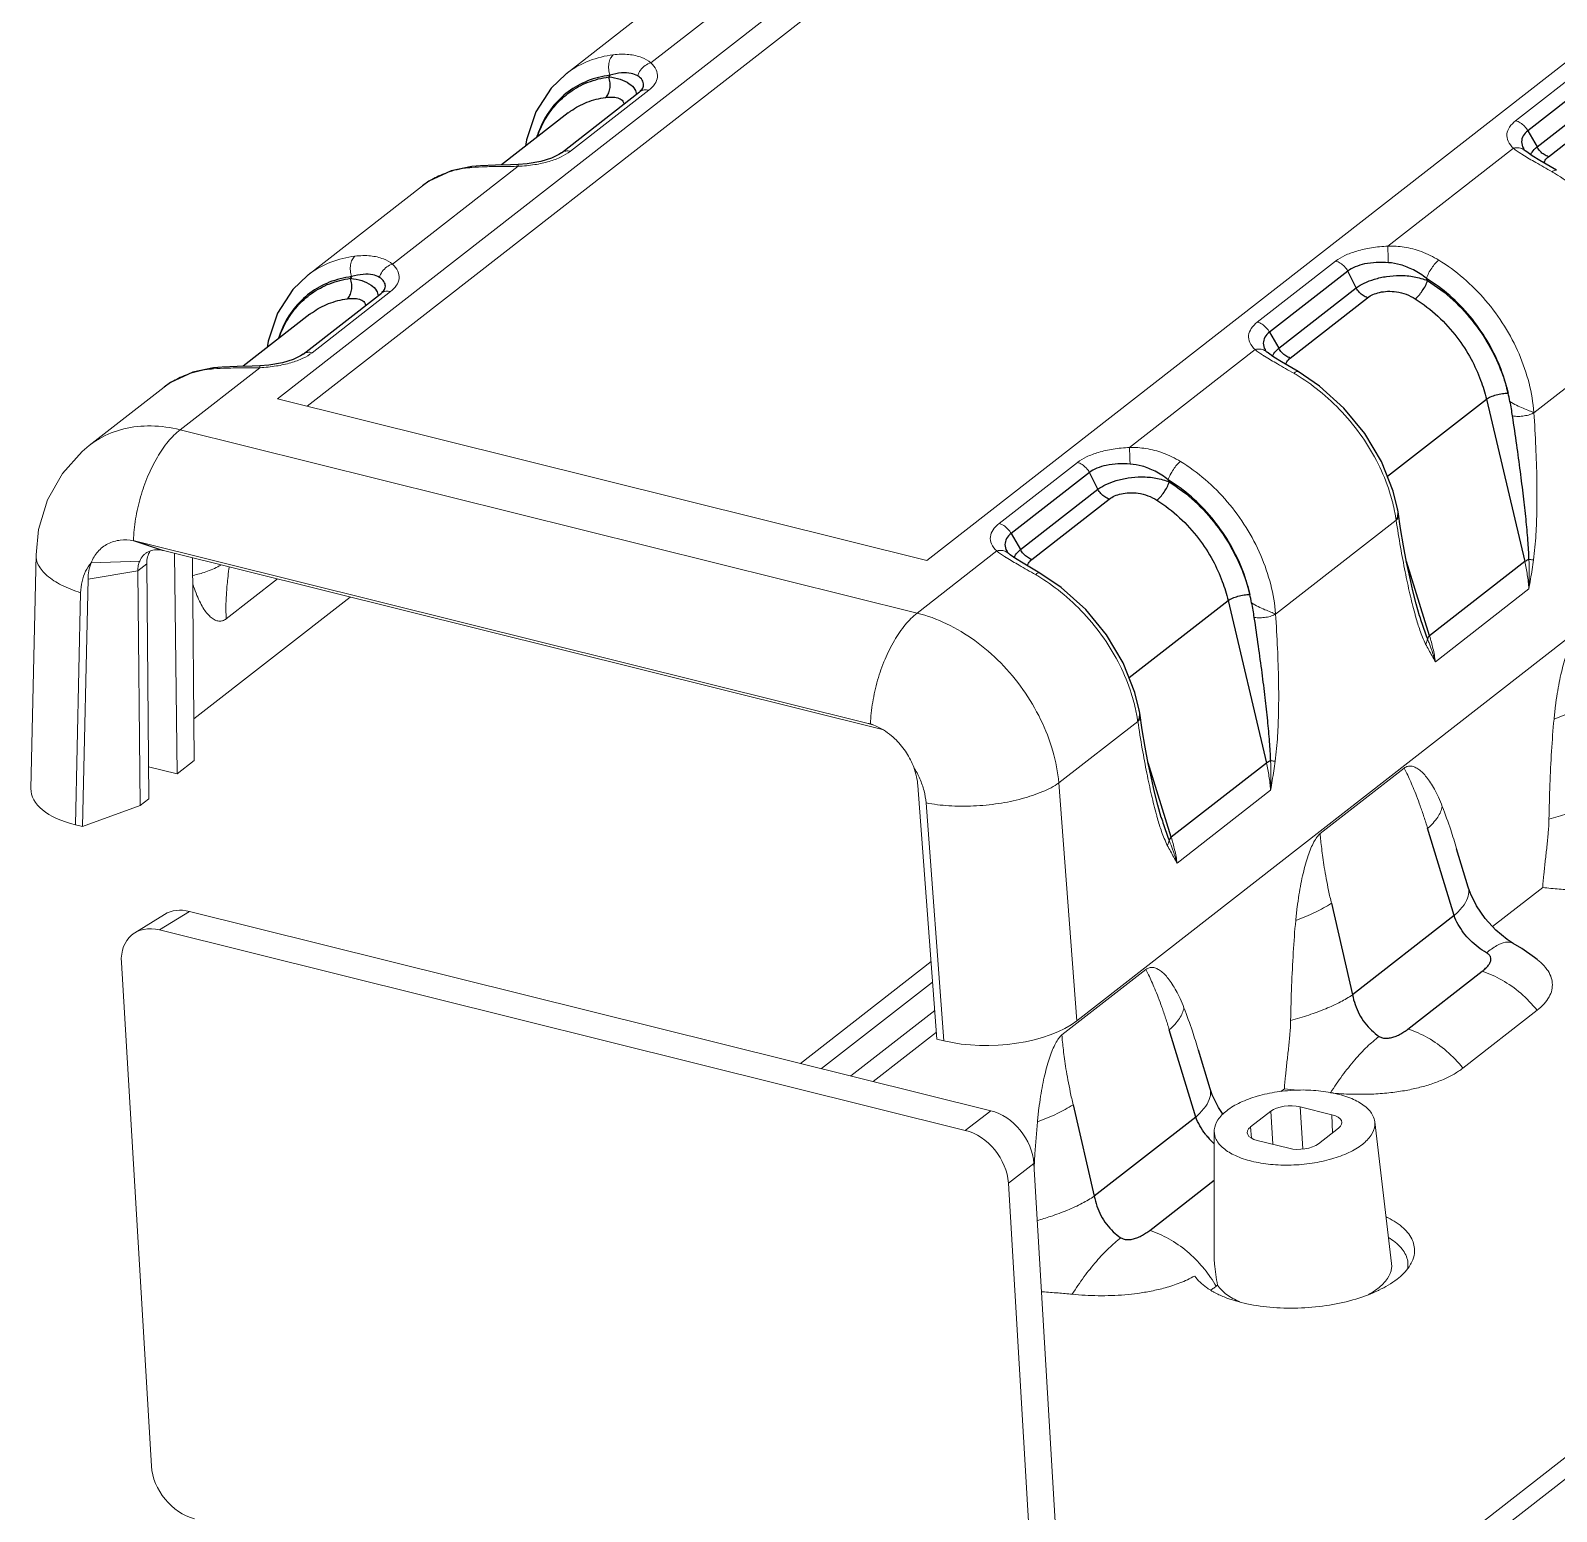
# Model space of a CAD drawing. Header units: inches. Extents: x 3700 to 4563, y 1353 to 2328.
# Drawn here: x 3916.11 to 3946.94, y 2089.83 to 2119.75 of the extents above; entities that cross this region are included whole.
import ezdxf

# ---------------------------------------------------------------- set-up
doc = ezdxf.new("R2010")
doc.units = ezdxf.units.IN
doc.header["$LTSCALE"] = 0.5
doc.layers.add('06___PRT_ALL_SURFS', color=7, linetype='Continuous')
doc.layers.add('from', color=7, linetype='Continuous', lineweight=13)

# ---------------------------------------------------------------- blocks, each defined once
blk = doc.blocks.new('*u77')
at = {"color": 7, "linetype": 'Continuous'}
for p, q in [((32.564, 97.809), (-21.349, 55.774)), ((32.622, 96.914), (-20.435, 55.546)), ((-1.17, 50.754), (52.743, 92.789)), ((3.486, 36.443), (61.292, 81.514)), ((-5.846, 69.263), (-9.749, 66.22)), ((-8.822, 68.657), (-12.397, 65.87)), ((19.561, 66.316), (17.126, 64.418)), ((-12.251, 63.469), (-9.817, 65.367)), ((-10.098, 65.319), (-10.097, 65.32)), ((13.156, 60.522), (17.059, 63.565)), ((-12.532, 63.421), (-12.532, 63.421)), ((17.341, 63.366), (17.351, 63.359)), ((17.427, 63.488), (17.425, 63.489)), ((-13.874, 63.004), (-17.777, 59.961)), ((-15.318, 63), (-15.427, 62.955)), ((-15.318, 63), (-15.318, 63)), ((-16.85, 62.398), (-20.425, 59.61)), ((11.533, 60.056), (9.098, 58.158)), ((-20.279, 57.21), (-17.845, 59.108)), ((-18.126, 59.06), (-18.125, 59.06)), ((17.693, 55.345), (21.44, 58.267)), ((-20.56, 57.162), (-20.56, 57.162)), ((5.128, 54.263), (9.031, 57.306)), ((9.313, 57.106), (9.323, 57.1)), ((9.399, 57.228), (9.397, 57.23)), ((-21.902, 56.744), (-24.38, 54.813)), ((-23.346, 56.74), (-23.455, 56.695)), ((-23.346, 56.74), (-23.346, 56.74)), ((-24.878, 56.138), (-27.206, 54.323)), ((-21.349, 55.774), (-1.17, 50.754)), ((-1.474, 49.115), (-24.38, 54.813)), ((58.884, 54.227), (6.177, 13.132)), ((3.505, 53.797), (1.07, 51.899)), ((59.541, 54.064), (6.833, 12.968)), ((13.454, 52.358), (13.455, 52.356)), ((9.665, 49.086), (13.412, 52.008)), ((-25.831, 51.366), (-24.954, 51.07)), ((-25.758, 51.35), (-2.999, 45.688)), ((-25.758, 51.35), (-24.901, 51.058)), ((-28.858, 50.927), (-29.018, 43.659)), ((-2.554, 45.499), (-24.901, 51.058)), ((-24.476, 44.117), (-24.55, 50.971)), ((-23.992, 50.832), (-23.941, 44.534)), ((-1.474, 49.115), (1.003, 51.046)), ((1.285, 50.847), (1.295, 50.841)), ((1.371, 50.969), (1.369, 50.97)), ((-27.242, 50.173), (-25.693, 50.43)), ((-27.144, 50.682), (-25.637, 50.733)), ((-25.693, 50.43), (-25.418, 50.644)), ((-25.693, 50.43), (-25.623, 43.136)), ((-25.418, 50.644), (-25.355, 43.345)), ((-27.411, 42.48), (-27.242, 50.173)), ((-21.356, 50.176), (-22.945, 48.937)), ((17.539, 49.87), (14.635, 47.605)), ((-27.471, 49.75), (-27.629, 42.534)), ((-19.096, 49.614), (-23.952, 45.828)), ((5.427, 46.098), (5.427, 46.097)), ((-2.999, 45.688), (-2.863, 45.641)), ((-2.926, 45.668), (-2.861, 45.647)), ((2.932, 43.836), (5.384, 45.748)), ((-25.364, 44.338), (-24.476, 44.117)), ((-23.941, 44.534), (-24.476, 44.117)), ((13.663, 44.297), (11.052, 42.261)), ((-1.452, 43.757), (-0.861, 35.875)), ((3.486, 36.443), (2.932, 43.836)), ((-25.355, 43.345), (-25.623, 43.136)), ((-0.643, 35.821), (-1.197, 43.215)), ((9.511, 43.61), (6.607, 41.346)), ((-25.623, 43.136), (-27.411, 42.48)), ((-27.629, 42.534), (-27.411, 42.48)), ((15.656, 40.591), (15.656, 40.591)), ((16.41, 39.371), (17.967, 40.585)), ((-24.09, 39.842), (-25.022, 39.266)), ((-24.09, 39.842), (0.812, 33.647)), ((-24.861, 39.749), (-25.792, 39.173)), ((-25.022, 39.266), (0.022, 33.036)), ((17.05, 38.849), (17.05, 38.849)), ((-25.274, 22.601), (-26.206, 38.255)), ((-1.042, 38.281), (-5.099, 35.117)), ((5.635, 38.037), (3.024, 36.002)), ((-0.994, 37.644), (-4.443, 34.954)), ((-0.928, 36.762), (-3.536, 34.729)), ((15.489, 34.972), (17.793, 36.769)), ((-0.877, 36.085), (-2.839, 34.555)), ((-0.861, 35.875), (-0.643, 35.821)), ((7.628, 34.332), (7.628, 34.332)), ((9.832, 34.242), (9.939, 34.326)), ((11.417, 33.522), (10.43, 33.767)), ((10.43, 33.767), (10.515, 32.457)), ((0.812, 33.647), (0.022, 33.036)), ((9.514, 33.629), (8.887, 33.141)), ((9.514, 33.629), (9.581, 32.603)), ((11.417, 33.522), (11.435, 32.96)), ((13.272, 28.901), (12.747, 33.303)), ((7.759, 29.08), (7.758, 33.006)), ((8.887, 33.141), (8.917, 32.793)), ((9.092, 32.724), (10.079, 32.479)), ((10.995, 32.616), (11.622, 33.105)), ((2.153, 32.008), (1.363, 31.397)), ((2.153, 32.008), (3.076, 16.502)), ((1.363, 31.397), (2.294, 15.743)), ((7.818, 28.189), (7.865, 28.226))]:
    blk.add_line(p, q, dxfattribs=at)
blk.add_lwpolyline([(-27.204, 54.324), (-27.423, 54.141), (-28.038, 53.454), (-28.498, 52.633), (-28.777, 51.709), (-28.858, 50.928)], dxfattribs=at)
for centre, radius, start, end in [((20.012, 67.602), 5.008, 237.1015, 237.7708), ((17.207, 63.255), 0.32, 46.9119, 56.5021), ((-15.251, 60.338), 2.608, 114.8621, 125.4621), ((-15.196, 60.223), 2.735, 109.3926, 114.9003), ((-14.85, 57.631), 5.355, 94.9949, 96.1873), ((15.18, 57.562), 6.103, 58.8979, 59.7122), ((-15.304, 60.416), 2.513, 125.5262, 127.9755), ((11.984, 61.342), 5.008, 237.1015, 237.7708), ((9.179, 56.996), 0.32, 46.9119, 56.5021), ((-23.279, 54.078), 2.608, 114.8621, 125.4621), ((-23.224, 53.964), 2.735, 109.3926, 114.9003), ((-22.878, 51.372), 5.355, 94.9949, 96.1873), ((7.152, 51.303), 6.103, 58.8979, 59.7122), ((-23.332, 54.157), 2.513, 125.5262, 127.9755), ((8.393, 51.302), 5.068, 9.5294, 11.7489), ((-3.595, 52.72), 21.385, 356.88, 358.9309), ((8.553, 51.329), 4.906, 7.9392, 9.5258), ((-26.105, 49.955), 1.437, 76.0303, 79.0204), ((-1.09, 53.018), 18.904, 353.166, 355.5649), ((-25.129, 50.533), 0.545, 127.9068, 137.1867), ((-25.112, 50.21), 0.874, 76.0264, 79.5397), ((3.956, 55.083), 5.008, 237.1015, 237.7708), ((1.151, 50.736), 0.32, 46.9119, 56.5021), ((7.195, 50.35), 10.355, 357.3409, 2.3961), ((-0.876, 45.043), 6.103, 58.8979, 59.7122), ((24.421, 51.957), 10.812, 195.2774, 195.9323), ((0.365, 45.043), 5.068, 9.5294, 11.7489), ((-11.623, 46.461), 21.385, 356.88, 358.9309), ((-3.357, 44.248), 1.484, 73.0878, 76.0149), ((0.525, 45.07), 4.906, 7.9392, 9.5258), ((-9.118, 46.759), 18.904, 353.166, 355.5649), ((-0.833, 44.091), 10.355, 357.3409, 2.3961), ((16.393, 45.698), 10.812, 195.2774, 195.9323), ((12.024, 54.129), 19.913, 263.9891, 265.1742), ((45.638, 29.66), 43.531, 176.9082, 177.1435), ((4.268, 26.153), 4.092, 38.8565, 39.7939), ((4.297, 26.175), 4.057, 29.7674, 38.872), ((8.744, 29.881), 2.121, 234.6108, 236.539), ((8.852, 30.048), 2.32, 236.5821, 241.0111), ((8.952, 30.224), 2.522, 240.9605, 241.5252)]:
    blk.add_arc(centre, radius, start, end, dxfattribs=at)
for centre, major_axis, ratio, start_param, end_param in [((-24.573, 50.389), (-0.613, 0.79), 0.735268, 0.251674, 0.766868), ((-26.014, 43.786), (3.003, 0.18), 0.462882, 3.103357, 4.117006), ((-24.008, 38.513), (-0.925, 1.186), 0.732455, -0.751876, -0.07978), ((-24.939, 37.937), (-0.925, 1.186), 0.732455, -0.751876, 0.816181), ((0.958, 37.076), (2.995, 0.176), 0.465239, -2.161849, -0.593792), ((10.074, 33.49), (0.663, 0.039), 0.46419, 0.977817, 2.548308), ((0.887, 32.32), (-0.922, 1.183), 0.73647, -2.322079, -0.754022), ((11.061, 33.244), (0.664, 0.04), 0.463928, 5.690029, 7.26052), ((0.097, 31.709), (-0.922, 1.183), 0.73647, -2.322079, -0.754022), ((9.448, 33.001), (0.664, 0.04), 0.463928, 2.548436, 4.118928), ((10.435, 32.756), (0.663, 0.039), 0.46419, -2.163776, -0.593284), ((-24.008, 22.289), (-0.922, 1.183), 0.73647, 0.819514, 2.387571)]:
    blk.add_ellipse(centre, major_axis=major_axis, ratio=ratio, start_param=start_param, end_param=end_param, dxfattribs=at)
for points, start_tangent, end_tangent in [([(-10.919, 66.47), (-11.663, 66.285), (-12.321, 65.927), (-12.395, 65.871)], (-0.992566, -0.121705), (-0.788791, -0.614662)), ([(-11.025, 65.832), (-11.061, 66.017), (-11.054, 66.202), (-11.004, 66.36), (-10.919, 66.469)], (-0.307446, 0.951566), (0.782152, 0.623088)), ([(-9.749, 66.22), (-10.035, 66.384), (-10.43, 66.477), (-10.919, 66.47)], (-0.771689, 0.636), (-0.992563, -0.121736)), ([(-10.157, 65.811), (-10.071, 65.991), (-9.927, 66.135), (-9.749, 66.22)], (0.263123, 0.964762), (0.965851, 0.259097)), ([(-9.817, 65.367), (-9.629, 65.563), (-9.547, 65.777), (-9.584, 65.999), (-9.749, 66.22)], (0.788699, 0.61478), (-0.732055, 0.681245)), ([(-10.097, 65.32), (-10.081, 65.331), (-9.959, 65.376), (-9.817, 65.367)], (0.787768, 0.615972), (0.970423, -0.241411)), ([(17.126, 64.418), (16.94, 64.224), (16.857, 64.009), (16.894, 63.785), (17.059, 63.565)], (-0.788632, -0.614865), (0.732067, -0.681232)), ([(17.505, 64.106), (17.404, 64.247), (17.272, 64.355), (17.126, 64.418)], (-0.472762, 0.88119), (-0.970423, 0.241412)), ([(17.383, 63.522), (17.241, 63.576), (17.059, 63.565)], (-0.833879, 0.551947), (-0.965872, -0.25902)), ([(17.059, 63.565), (17.292, 63.397)], (0.771652, -0.636045), (0.839457, -0.543427)), ([(-13.874, 63.004), (-13.36, 63.055), (-12.908, 63.156), (-12.534, 63.298)], (0.999016, 0.044352), (0.902019, 0.431697)), ([(-12.534, 63.298), (-12.251, 63.469)], (0.902019, 0.431697), (0.788542, 0.61498)), ([(-12.532, 63.421), (-12.516, 63.433), (-12.393, 63.478), (-12.251, 63.469)], (0.786723, 0.617306), (0.970424, -0.241408)), ([(17.351, 63.359), (17.751, 63.122), (18.257, 62.832)], (0.846742, -0.532004), (0.863496, -0.504356)), ([(-16.104, 62.803), (-15.427, 62.955)], (0.943228, 0.332146), (0.994154, 0.10797)), ([(-15.316, 62.965), (-14.903, 62.989), (-14.378, 62.998), (-13.874, 63.004)], (0.996184, 0.087281), (0.99974, 0.02282)), ([(-13.872, 63.06), (-13.875, 63.003)], (-0.75244, 0.658661), (-0.010421, -0.999946)), ([(18.396, 62.879), (18.346, 62.883), (18.257, 62.832)], (-0.910436, 0.41365), (-0.774601, -0.63245)), ([(18.332, 62.787), (19.045, 62.287), (19.764, 61.617), (20.384, 60.849), (20.881, 60.014), (21.238, 59.142), (21.382, 58.593)], (0.856254, -0.516554), (0.203503, -0.979074)), ([(-17.777, 59.961), (-18.063, 60.125), (-18.458, 60.217), (-18.947, 60.21)], (-0.771689, 0.636), (-0.992563, -0.121736)), ([(13.156, 60.522), (12.643, 60.471), (12.189, 60.369), (11.814, 60.227), (11.533, 60.056)], (-0.999017, -0.044329), (-0.78858, -0.614932)), ([(14.737, 60.087), (14.196, 60.351), (13.662, 60.489), (13.156, 60.522)], (-0.852959, 0.521977), (-0.999741, -0.02277)), ([(13.172, 60.007), (13.163, 60.211), (13.158, 60.392), (13.157, 60.522)], (-0.048528, 0.998822), (0.010414, 0.999946)), ([(-18.947, 60.21), (-19.691, 60.025), (-20.349, 59.668), (-20.423, 59.612)], (-0.992566, -0.121705), (-0.788791, -0.614662)), ([(-19.053, 59.573), (-19.089, 59.757), (-19.082, 59.942), (-19.032, 60.101), (-18.947, 60.21)], (-0.307446, 0.951566), (0.782152, 0.623088)), ([(-18.185, 59.551), (-18.099, 59.731), (-17.955, 59.876), (-17.777, 59.961)], (0.263123, 0.964762), (0.965851, 0.259097)), ([(-17.845, 59.108), (-17.657, 59.304), (-17.575, 59.517), (-17.612, 59.74), (-17.777, 59.961)], (0.788699, 0.61478), (-0.732055, 0.681245)), ([(11.911, 59.744), (11.81, 59.885), (11.678, 59.994), (11.533, 60.056)], (-0.472758, 0.881192), (-0.970424, 0.241408)), ([(14.356, 59.518), (14.422, 59.677), (14.517, 59.84), (14.627, 59.984), (14.737, 60.087)], (0.30528, 0.952263), (0.802004, 0.597319)), ([(17.694, 55.346), (17.542, 56.26), (17.232, 57.169), (16.777, 58.037), (16.194, 58.834), (15.505, 59.526), (14.737, 60.087)], (-0.077975, 0.996955), (-0.852968, 0.521963)), ([(-18.125, 59.06), (-18.109, 59.072), (-17.987, 59.117), (-17.845, 59.108)], (0.787768, 0.615972), (0.970423, -0.241411)), ([(9.098, 58.158), (8.912, 57.964), (8.829, 57.749), (8.866, 57.526), (9.031, 57.306)], (-0.788632, -0.614865), (0.732067, -0.681232)), ([(9.477, 57.846), (9.376, 57.987), (9.244, 58.096), (9.098, 58.158)], (-0.472762, 0.88119), (-0.970423, 0.241412)), ([(-21.902, 56.744), (-21.388, 56.796), (-20.936, 56.897), (-20.562, 57.038)], (0.999016, 0.044352), (0.902019, 0.431697)), ([(-20.562, 57.038), (-20.279, 57.21)], (0.902019, 0.431697), (0.788542, 0.61498)), ([(-20.56, 57.162), (-20.544, 57.174), (-20.421, 57.219), (-20.279, 57.21)], (0.786723, 0.617306), (0.970424, -0.241408)), ([(9.355, 57.263), (9.213, 57.317), (9.031, 57.305)], (-0.833879, 0.551947), (-0.965872, -0.25902)), ([(9.031, 57.306), (9.264, 57.138)], (0.771652, -0.636045), (0.839457, -0.543427)), ([(9.323, 57.1), (9.723, 56.863), (10.229, 56.572)], (0.846742, -0.532004), (0.863496, -0.504356)), ([(-24.132, 56.544), (-23.455, 56.695)], (0.943228, 0.332146), (0.994154, 0.10797)), ([(-23.344, 56.706), (-22.931, 56.73), (-22.406, 56.738), (-21.902, 56.744)], (0.996184, 0.087281), (0.99974, 0.02282)), ([(-21.9, 56.8), (-21.903, 56.744)], (-0.75244, 0.658661), (-0.010421, -0.999946)), ([(10.368, 56.619), (10.318, 56.624), (10.229, 56.572)], (-0.910436, 0.41365), (-0.774601, -0.63245)), ([(10.304, 56.528), (11.017, 56.028), (11.736, 55.358), (12.356, 54.59), (12.853, 53.754), (13.21, 52.882), (13.354, 52.334)], (0.856254, -0.516554), (0.203503, -0.979074)), ([(17.694, 55.346), (17.549, 55.405), (17.359, 55.481), (17.149, 55.577), (16.95, 55.693)], (-0.912304, 0.409515), (-0.822985, 0.568062)), ([(17.031, 55.242), (17.208, 55.23), (17.395, 55.245), (17.564, 55.285), (17.694, 55.346)], (0.987382, -0.158354), (0.830226, 0.557427)), ([(17.786, 52.321), (17.786, 53.267), (17.753, 54.275), (17.693, 55.345)], (0.016915, 0.999857), (-0.066563, 0.997782)), ([(-24.38, 54.813), (-25.282, 54.934), (-26.132, 54.84), (-26.891, 54.536), (-27.205, 54.324)], (-0.970447, 0.241316), (-0.788981, -0.614417)), ([(-25.831, 51.366), (-25.762, 52.042), (-25.608, 52.725), (-25.379, 53.377), (-25.087, 53.963), (-24.748, 54.45), (-24.38, 54.813)], (0.039233, 0.99923), (0.788621, 0.61488)), ([(5.128, 54.263), (4.615, 54.211), (4.161, 54.11), (3.786, 53.968), (3.505, 53.797)], (-0.999017, -0.044329), (-0.78858, -0.614932)), ([(6.709, 53.828), (6.168, 54.091), (5.634, 54.23), (5.128, 54.263)], (-0.852959, 0.521977), (-0.999741, -0.02277)), ([(5.144, 53.748), (5.135, 53.951), (5.13, 54.133), (5.129, 54.263)], (-0.048528, 0.998822), (0.010414, 0.999946)), ([(3.883, 53.485), (3.782, 53.626), (3.65, 53.734), (3.505, 53.797)], (-0.472758, 0.881192), (-0.970424, 0.241408)), ([(6.328, 53.259), (6.394, 53.418), (6.489, 53.581), (6.599, 53.725), (6.709, 53.828)], (0.30528, 0.952263), (0.802004, 0.597319)), ([(9.666, 49.087), (9.514, 50.001), (9.204, 50.909), (8.749, 51.778), (8.166, 52.574), (7.477, 53.267), (6.709, 53.828)], (-0.077975, 0.996955), (-0.852968, 0.521963)), ([(13.458, 52.172), (13.411, 52.007)], (-0.143533, -0.989646), (-0.386005, -0.922497)), ([(13.455, 52.356), (13.463, 52.218), (13.458, 52.172)], (0.180894, -0.983503), (-0.143533, -0.989646)), ([(1.07, 51.899), (0.884, 51.705), (0.801, 51.49), (0.838, 51.266), (1.003, 51.046)], (-0.788632, -0.614865), (0.732067, -0.681232)), ([(1.449, 51.587), (1.348, 51.728), (1.216, 51.836), (1.07, 51.899)], (-0.472762, 0.88119), (-0.970423, 0.241412)), ([(13.486, 52.164), (13.48, 52.101), (13.412, 52.008)], (0.127296, -0.991865), (-0.744648, -0.667458)), ([(13.412, 52.008), (13.55, 51.16), (13.692, 50.397), (13.839, 49.714), (13.991, 49.108)], (0.150028, -0.988682), (0.263717, -0.9646)), ([(-27.144, 50.682), (-26.937, 51.024), (-26.624, 51.268), (-26.239, 51.383), (-25.831, 51.366)], (0.367376, 0.930073), (0.981747, -0.190194)), ([(-27.471, 49.75), (-28.07, 49.987), (-28.518, 50.283), (-28.787, 50.619), (-28.858, 50.927)], (-0.95664, 0.291272), (0.013626, 0.999907)), ([(-25.528, 50.903), (-25.637, 50.733)], (-0.679336, -0.733827), (-0.390487, -0.920609)), ([(-25.174, 51.078), (-25.371, 51.021), (-25.463, 50.963)], (-0.993168, -0.116694), (-0.788834, -0.614606)), ([(-24.954, 51.07), (-25.174, 51.078)], (-0.983475, 0.181042), (-0.993168, -0.116694)), ([(1.327, 51.003), (1.185, 51.057), (1.003, 51.046)], (-0.833879, 0.551947), (-0.965872, -0.25902)), ([(1.003, 51.046), (1.236, 50.878)], (0.771652, -0.636045), (0.839457, -0.543427)), ([(1.295, 50.841), (1.695, 50.604), (2.201, 50.313)], (0.846742, -0.532004), (0.863496, -0.504356)), ([(17.539, 49.87), (17.59, 50.173), (17.64, 50.473), (17.68, 50.768)], (0.167993, 0.985788), (0.153721, 0.988114)), ([(17.541, 50.783), (17.596, 50.777), (17.644, 50.773), (17.674, 50.77)], (0.993806, -0.11113), (0.997743, -0.067149)), ([(-27.144, 50.682), (-27.318, 50.415), (-27.428, 50.1), (-27.471, 49.75)], (-0.648754, -0.760998), (-0.022119, -0.999755)), ([(-27.242, 50.173), (-27.215, 50.429), (-27.144, 50.682)], (0.021927, 0.99976), (0.367376, 0.930073)), ([(-25.637, 50.733), (-25.679, 50.592), (-25.693, 50.43)], (-0.390487, -0.920609), (0.009638, -0.999954)), ([(-23.987, 50.287), (-23.579, 50.399), (-23.162, 50.582), (-23.112, 50.61)], (0.978468, 0.206399), (0.865737, 0.500499)), ([(-22.945, 48.937), (-22.952, 49.054), (-22.956, 49.187), (-22.956, 49.339), (-22.951, 49.512), (-22.94, 49.711), (-22.923, 49.937), (-22.898, 50.194), (-22.864, 50.486), (-22.856, 50.549)], (-0.080704, 0.996738), (0.1305, 0.991448)), ([(2.34, 50.36), (2.29, 50.364), (2.201, 50.313)], (-0.910436, 0.41365), (-0.774601, -0.63245)), ([(17.41, 50.714), (17.452, 50.514), (17.489, 50.306), (17.518, 50.092), (17.539, 49.87)], (0.226665, -0.973973), (0.071537, -0.997438)), ([(-23.987, 50.032), (-23.959, 49.944), (-23.857, 49.665), (-23.75, 49.431), (-23.64, 49.239), (-23.527, 49.087), (-23.411, 48.974), (-23.295, 48.9), (-23.176, 48.867), (-23.059, 48.877), (-22.945, 48.937)], (0.295307, -0.955402), (0.788621, 0.61488)), ([(2.276, 50.269), (2.989, 49.768), (3.708, 49.099), (4.328, 48.331), (4.825, 47.495), (5.182, 46.623), (5.326, 46.075)], (0.856254, -0.516554), (0.203503, -0.979074)), ([(9.666, 49.087), (9.521, 49.146), (9.331, 49.221), (9.121, 49.317), (8.922, 49.434)], (-0.912304, 0.409515), (-0.822985, 0.568062)), ([(-2.926, 45.668), (-2.856, 46.344), (-2.703, 47.027), (-2.473, 47.679), (-2.181, 48.265), (-1.842, 48.752), (-1.474, 49.115)], (0.039233, 0.99923), (0.788621, 0.61488)), ([(2.932, 43.836), (2.741, 44.827), (2.363, 45.809), (1.815, 46.737), (1.122, 47.567), (0.317, 48.26), (-0.562, 48.785), (-1.474, 49.115)], (-0.094308, 0.995543), (-0.970401, 0.241501)), ([(9.003, 48.983), (9.18, 48.97), (9.367, 48.985), (9.536, 49.026), (9.666, 49.087)], (0.987382, -0.158354), (0.830226, 0.557427)), ([(9.758, 46.062), (9.758, 47.008), (9.725, 48.016), (9.665, 49.086)], (0.016915, 0.999857), (-0.066563, 0.997782)), ([(14.024, 48.989), (14.152, 48.583), (14.329, 48.151)], (0.274725, -0.961523), (0.433165, -0.901315)), ([(14.635, 47.605), (14.6, 47.811), (14.557, 48.013), (14.507, 48.211), (14.45, 48.406)], (-0.144965, 0.989437), (-0.298547, 0.954395)), ([(19.08, 48.521), (18.98, 48.414), (18.884, 48.26), (18.793, 48.066), (18.706, 47.835), (18.624, 47.573), (18.55, 47.284), (18.481, 46.965), (18.419, 46.615), (18.365, 46.232), (18.319, 45.817)], (-0.788621, -0.61488), (-0.093222, -0.995645)), ([(14.382, 48.32), (14.374, 48.264), (14.356, 48.207), (14.329, 48.151)], (-0.059711, -0.998216), (-0.490237, -0.871589)), ([(14.329, 48.151), (14.428, 47.969), (14.531, 47.787), (14.635, 47.605)], (0.470268, -0.882524), (0.496921, -0.867796)), ([(14.382, 48.32), (14.434, 48.187), (14.48, 48.064), (14.52, 47.952), (14.555, 47.85), (14.586, 47.758), (14.612, 47.677), (14.635, 47.605)], (0.368358, -0.929684), (0.292884, -0.956148)), ([(5.427, 46.097), (5.435, 45.959), (5.43, 45.912)], (0.180894, -0.983503), (-0.143533, -0.989646)), ([(18.319, 45.817), (18.936, 46.078), (19.429, 46.353)], (0.93732, 0.34847), (0.835142, 0.550035)), ([(-2.861, 45.647), (-2.518, 45.482), (-2.27, 45.304)], (0.943557, -0.331211), (0.766324, -0.642455)), ([(5.43, 45.912), (5.383, 45.748)], (-0.143533, -0.989646), (-0.386005, -0.922497)), ([(5.458, 45.905), (5.452, 45.841), (5.384, 45.749)], (0.127296, -0.991865), (-0.744648, -0.667458)), ([(5.384, 45.748), (5.522, 44.9), (5.664, 44.138), (5.811, 43.455), (5.963, 42.849)], (0.150028, -0.988682), (0.263717, -0.9646)), ([(18.319, 45.817), (18.243, 44.823), (18.192, 43.787), (18.161, 42.711)], (-0.092996, -0.995666), (-0.020299, -0.999794)), ([(-2.27, 45.304), (-2.129, 45.174), (-1.805, 44.771), (-1.579, 44.322)], (0.766324, -0.642455), (0.351552, -0.936168)), ([(-1.579, 44.322), (-1.493, 44.03), (-1.452, 43.757)], (0.351552, -0.936168), (0.07474, -0.997203)), ([(-1.197, 43.215), (-1.26, 43.59), (-1.389, 43.965), (-1.579, 44.322)], (-0.074921, 0.997189), (-0.537663, 0.84316)), ([(9.382, 44.454), (9.424, 44.255), (9.461, 44.047), (9.49, 43.832), (9.511, 43.61)], (0.226665, -0.973973), (0.071537, -0.997438)), ([(9.511, 43.61), (9.562, 43.914), (9.612, 44.214), (9.653, 44.509)], (0.167993, 0.985788), (0.153721, 0.988114)), ([(9.513, 44.524), (9.568, 44.518), (9.616, 44.513), (9.646, 44.511)], (0.993806, -0.11113), (0.997743, -0.067149)), ([(14.846, 43.105), (14.725, 43.391), (14.602, 43.637), (14.48, 43.844), (14.358, 44.015), (14.237, 44.152), (14.116, 44.256), (13.998, 44.325), (13.883, 44.358), (13.769, 44.351), (13.663, 44.297)], (-0.364623, 0.931155), (-0.788621, -0.61488)), ([(13.663, 44.297), (13.748, 44.126), (13.841, 43.927), (13.939, 43.698), (14.046, 43.433), (14.159, 43.127), (14.277, 42.783), (14.391, 42.425)], (0.461767, -0.887001), (0.289851, -0.957072)), ([(-1.197, 43.215), (-0.491, 43.127), (0.277, 43.12), (1.054, 43.195), (1.788, 43.348), (2.428, 43.566), (2.932, 43.836)], (0.981901, -0.189397), (0.824701, 0.565569)), ([(20.087, 43.51), (19.711, 43.288), (19.251, 43.075), (18.728, 42.88), (18.161, 42.711)], (-0.827168, -0.561955), (-0.966745, -0.255743)), ([(5.996, 42.73), (6.124, 42.324), (6.301, 41.892)], (0.274725, -0.961523), (0.433165, -0.901315)), ([(14.846, 43.105), (14.707, 42.776), (14.391, 42.425)], (-0.148715, -0.98888), (-0.746721, -0.665137)), ([(14.846, 43.105), (15.108, 42.375), (15.291, 41.796)], (0.364518, -0.931196), (0.289613, -0.957144)), ([(18.161, 42.711), (18.139, 42.288), (18.097, 41.856), (18.048, 41.425), (18.003, 40.999), (17.967, 40.585)], (-0.020303, -0.999794), (-0.072252, -0.997386)), ([(11.052, 42.261), (10.952, 42.154), (10.856, 42), (10.765, 41.807), (10.678, 41.576), (10.596, 41.313), (10.522, 41.024), (10.453, 40.705), (10.391, 40.355), (10.337, 39.973), (10.291, 39.558)], (-0.788621, -0.61488), (-0.093222, -0.995645)), ([(11.401, 40.094), (11.314, 40.489), (11.24, 40.867), (11.18, 41.212), (11.134, 41.52), (11.098, 41.795), (11.071, 42.041), (11.052, 42.261)], (-0.225678, 0.974202), (-0.074854, 0.997194)), ([(6.354, 42.061), (6.346, 42.005), (6.328, 41.948), (6.301, 41.892)], (-0.059711, -0.998216), (-0.490237, -0.871589)), ([(6.301, 41.892), (6.401, 41.71), (6.503, 41.528), (6.607, 41.346)], (0.470268, -0.882524), (0.496921, -0.867796)), ([(6.354, 42.061), (6.406, 41.927), (6.452, 41.805), (6.492, 41.692), (6.527, 41.59), (6.558, 41.499), (6.584, 41.417), (6.607, 41.346)], (0.368358, -0.929684), (0.292884, -0.956148)), ([(6.607, 41.346), (6.572, 41.551), (6.529, 41.753), (6.479, 41.952), (6.422, 42.147)], (-0.144965, 0.989437), (-0.298547, 0.954395)), ([(15.213, 39.71), (15.477, 39.987), (15.633, 40.253), (15.673, 40.499), (15.656, 40.591)], (0.748982, 0.662591), (-0.290844, 0.95677)), ([(17.967, 40.585), (18.482, 40.537), (18.962, 40.5), (19.401, 40.461)], (0.9944, -0.105681), (0.995091, -0.098967)), ([(10.291, 39.558), (10.908, 39.819), (11.401, 40.094)], (0.93732, 0.34847), (0.835142, 0.550035)), ([(10.291, 39.558), (10.215, 38.564), (10.164, 37.528), (10.133, 36.452)], (-0.092996, -0.995666), (-0.020299, -0.999794)), ([(16.221, 38.555), (16.543, 38.778), (16.815, 38.881), (17.026, 38.861), (17.05, 38.848)], (0.774291, 0.63283), (0.851321, -0.524645)), ([(6.818, 36.845), (6.697, 37.132), (6.574, 37.377), (6.452, 37.585), (6.33, 37.756), (6.209, 37.893), (6.088, 37.997), (5.97, 38.066), (5.855, 38.099), (5.741, 38.091), (5.635, 38.037)], (-0.364623, 0.931155), (-0.788621, -0.61488)), ([(5.635, 38.037), (5.72, 37.866), (5.813, 37.668), (5.911, 37.439), (6.018, 37.174), (6.131, 36.867), (6.249, 36.523), (6.363, 36.165)], (0.461767, -0.887001), (0.289851, -0.957072)), ([(16.085, 37.98), (16.703, 37.709), (17.284, 37.297), (17.793, 36.769)], (0.954829, -0.297155), (0.625545, -0.780188)), ([(17.793, 36.769), (18.011, 36.97), (18.166, 37.184), (18.251, 37.403), (18.266, 37.617), (18.217, 37.828), (18.098, 38.041), (17.895, 38.263), (17.796, 38.346)], (0.788415, 0.615144), (-0.785653, 0.618667)), ([(12.059, 37.251), (11.683, 37.029), (11.223, 36.816), (10.7, 36.621), (10.133, 36.452)], (-0.827168, -0.561955), (-0.966745, -0.255743)), ([(6.818, 36.845), (6.679, 36.517), (6.363, 36.165)], (-0.148715, -0.98888), (-0.746721, -0.665137)), ([(6.818, 36.845), (7.08, 36.116), (7.263, 35.537)], (0.364518, -0.931196), (0.289613, -0.957144)), ([(10.133, 36.452), (10.111, 36.029), (10.069, 35.596), (10.02, 35.165), (9.975, 34.74), (9.939, 34.326)], (-0.020303, -0.999794), (-0.072252, -0.997386)), ([(13.781, 36.184), (14.399, 35.913), (14.98, 35.501), (15.489, 34.972)], (0.954828, -0.297158), (0.625547, -0.780187)), ([(3.024, 36.002), (2.924, 35.895), (2.828, 35.741), (2.737, 35.547), (2.65, 35.316), (2.568, 35.054), (2.494, 34.765), (2.425, 34.446), (2.363, 34.096), (2.309, 33.714), (2.263, 33.299)], (-0.788621, -0.61488), (-0.093222, -0.995645)), ([(3.373, 33.834), (3.286, 34.229), (3.212, 34.608), (3.152, 34.953), (3.106, 35.261), (3.07, 35.536), (3.043, 35.782), (3.024, 36.002)], (-0.225678, 0.974202), (-0.074854, 0.997194)), ([(12.887, 35.956), (12.514, 35.637), (12.125, 35.224), (11.739, 34.738), (11.373, 34.202)], (-0.802292, -0.596931), (-0.533559, -0.845763)), ([(11.373, 34.202), (12.035, 34.16), (12.648, 34.163), (13.19, 34.202), (13.67, 34.27), (14.103, 34.361), (14.506, 34.477), (14.88, 34.62), (15.212, 34.787), (15.489, 34.972)], (0.995093, -0.098944), (0.788826, 0.614617)), ([(7.185, 33.45), (7.449, 33.728), (7.605, 33.994), (7.645, 34.239), (7.628, 34.332)], (0.748982, 0.662591), (-0.290844, 0.95677)), ([(12.746, 33.303), (12.691, 33.49), (12.467, 33.764), (12.092, 33.995), (11.593, 34.166), (11.001, 34.266), (10.359, 34.289), (9.71, 34.231), (9.098, 34.099), (8.565, 33.899), (8.147, 33.647)], (-0.124068, 0.992274), (-0.788621, -0.61488)), ([(2.263, 33.299), (2.88, 33.559), (3.373, 33.834)], (0.93732, 0.34847), (0.835142, 0.550035)), ([(2.263, 33.299), (2.187, 32.305), (2.17, 32.008)], (-0.092996, -0.995666), (-0.053954, -0.998543)), ([(8.147, 33.647), (7.872, 33.359), (7.76, 33.055), (7.758, 33.007)], (-0.788621, -0.61488), (0.009778, -0.999952)), ([(12.362, 32.599), (12.637, 32.887), (12.749, 33.19), (12.746, 33.303)], (0.788621, 0.61488), (-0.124068, 0.992274)), ([(7.758, 33.007), (7.818, 32.756), (8.042, 32.482), (8.417, 32.251), (8.917, 32.08), (9.508, 31.98), (10.15, 31.957), (10.799, 32.015), (11.411, 32.147), (11.944, 32.347), (12.362, 32.599)], (0.009778, -0.999952), (0.788621, 0.61488)), ([(4.031, 30.992), (3.655, 30.769), (3.195, 30.556), (2.672, 30.361), (2.26, 30.235)], (-0.827168, -0.561955), (-0.9624, -0.271638)), ([(5.753, 29.924), (6.35, 29.665), (6.914, 29.274), (7.412, 28.772)], (0.954828, -0.297158), (0.640028, -0.768352)), ([(13.902, 28.949), (13.98, 29.21), (13.921, 29.616), (13.644, 29.993), (13.166, 30.316), (13.103, 30.347)], (0.42572, 0.904855), (-0.902635, 0.430407)), ([(4.859, 29.697), (4.486, 29.377), (4.097, 28.965), (3.711, 28.479), (3.345, 27.943)], (-0.802292, -0.596931), (-0.533559, -0.845763)), ([(13.766, 28.718), (13.771, 28.967), (13.6, 29.342), (13.231, 29.671), (13.18, 29.703)], (0.183963, 0.982933), (-0.853594, 0.520939)), ([(7.759, 29.083), (7.768, 28.88), (7.806, 28.56), (7.865, 28.226)], (0.000973, -1), (0.188259, -0.982119)), ([(12.869, 28.063), (12.879, 28.068), (13.442, 28.41), (13.817, 28.799), (13.902, 28.949)], (0.901997, 0.431742), (0.42572, 0.904855)), ([(3.345, 27.943), (3.743, 27.912), (4.153, 27.897), (4.567, 27.902), (4.979, 27.926), (5.387, 27.97), (5.804, 28.041), (6.238, 28.144), (6.693, 28.295), (7.151, 28.509)], (0.995093, -0.098944), (0.871617, 0.490188)), ([(7.151, 28.509), (7.515, 28.152)], (0.564339, -0.825543), (0.815162, -0.579233)), ([(12.846, 28.122), (13.144, 28.432), (13.272, 28.76), (13.27, 28.901)], (0.788621, 0.61488), (-0.121594, 0.99258)), ([(2.39, 28.022), (2.426, 28.019), (2.906, 27.981), (3.345, 27.943)], (0.996569, -0.082761), (0.995091, -0.098967)), ([(7.66, 28.075), (7.72, 28.117), (7.818, 28.189)], (0.833563, 0.552424), (0.788832, 0.614608)), ([(7.749, 28.007), (8.069, 27.858), (8.776, 27.647), (9.593, 27.53), (10.467, 27.516), (11.343, 27.606), (12.164, 27.794), (12.869, 28.063)], (0.879018, -0.476788), (0.901997, 0.431742)), ([(7.865, 28.226), (8.143, 27.938), (8.545, 27.712)], (0.534197, -0.84536), (0.919523, -0.393036)), ([(12.55, 27.929), (12.846, 28.122)], (0.875026, 0.484076), (0.788621, 0.61488))]:
    blk.add_spline(points, degree=3, dxfattribs=dict(at, start_tangent=start_tangent, end_tangent=end_tangent))
at = {"layer": '06___PRT_ALL_SURFS', "color": 7, "linetype": 'Continuous'}
for p, q in [((19.939, 66.004), (17.505, 64.106)), ((-11.025, 65.832), (-11.055, 65.781)), ((17.792, 63.608), (20.198, 65.484)), ((-12.532, 63.421), (-10.098, 65.319)), ((-10.016, 65.402), (-10.016, 65.402)), ((18.148, 63.302), (20.554, 65.178)), ((-12.318, 64.663), (-14.392, 63.046)), ((17.505, 64.106), (17.792, 63.608)), ((-13.59, 63.083), (-13.871, 63.061)), ((17.386, 63.532), (17.379, 63.543)), ((17.379, 63.543), (17.379, 63.542)), ((18.396, 62.88), (17.879, 63.18)), ((-13.871, 63.061), (-14.112, 63.052)), ((-19.053, 59.573), (-19.083, 59.521)), ((11.911, 59.744), (9.477, 57.846)), ((12.17, 59.224), (11.911, 59.744)), ((14.39, 59.451), (14.356, 59.518)), ((-20.56, 57.162), (-18.126, 59.06)), ((-18.044, 59.142), (-18.044, 59.143)), ((9.764, 57.349), (12.17, 59.224)), ((10.12, 57.043), (12.526, 58.919)), ((-20.346, 58.404), (-22.42, 56.787)), ((9.477, 57.846), (9.764, 57.349)), ((9.358, 57.272), (9.351, 57.284)), ((9.351, 57.284), (9.351, 57.283)), ((10.368, 56.621), (9.851, 56.921)), ((-21.899, 56.801), (-22.14, 56.793)), ((-21.618, 56.823), (-21.899, 56.802)), ((13.14, 53.369), (16.216, 55.767)), ((16.216, 55.767), (17.41, 50.714)), ((3.883, 53.485), (1.449, 51.587)), ((4.142, 52.965), (3.883, 53.485)), ((6.362, 53.192), (6.328, 53.259)), ((1.736, 51.089), (4.142, 52.965)), ((2.092, 50.784), (4.498, 52.659)), ((13.471, 52.264), (13.454, 52.358)), ((13.552, 51.748), (13.471, 52.264)), ((1.449, 51.587), (1.736, 51.089)), ((1.323, 51.025), (1.323, 51.024)), ((1.33, 51.013), (1.323, 51.024)), ((2.34, 50.361), (1.823, 50.662)), ((14.45, 48.406), (13.735, 50.72)), ((17.41, 50.714), (14.45, 48.406)), ((5.112, 47.109), (8.188, 49.508)), ((8.188, 49.508), (9.382, 44.454)), ((14.138, 49.03), (14.14, 49.024)), ((5.443, 46.004), (5.427, 46.098)), ((5.524, 45.488), (5.443, 46.004)), ((6.422, 42.147), (5.707, 44.461)), ((9.382, 44.454), (6.422, 42.147)), ((6.11, 42.771), (6.112, 42.765)), ((15.213, 39.71), (14.391, 42.425)), ((15.656, 40.591), (15.293, 41.791)), ((11.401, 40.094), (12.059, 37.251)), ((15.213, 39.71), (12.059, 37.251)), ((13.781, 36.184), (16.085, 37.98)), ((7.185, 33.45), (6.363, 36.165)), ((7.628, 34.332), (7.265, 35.531)), ((3.373, 33.834), (4.031, 30.992)), ((8.037, 33.532), (7.887, 33.752)), ((7.185, 33.45), (4.031, 30.992)), ((5.753, 29.924), (7.758, 31.488))]:
    blk.add_line(p, q, dxfattribs=at)
for points in [[(-12.395, 65.871), (-12.85, 65.436), (-13.327, 64.699), (-13.619, 63.824), (-13.644, 63.629)], [(-10.016, 65.402), (-10.022, 65.393), (-10.078, 65.335), (-10.097, 65.32)], [(-12.532, 63.421), (-12.607, 63.37), (-12.841, 63.256), (-13.173, 63.154), (-13.59, 63.083)], [(17.425, 63.489), (17.406, 63.508), (17.386, 63.532)], [(17.879, 63.18), (17.639, 63.329), (17.471, 63.45), (17.427, 63.488)], [(-15.318, 62.999), (-15.956, 62.866), (-16.654, 62.537), (-16.85, 62.397)], [(-14.112, 63.052), (-14.576, 63.042), (-15.043, 63.023), (-15.318, 63)], [(-20.423, 59.612), (-20.878, 59.177), (-21.355, 58.439), (-21.647, 57.564), (-21.672, 57.37)], [(-18.044, 59.142), (-18.05, 59.134), (-18.106, 59.076), (-18.125, 59.06)], [(-20.56, 57.162), (-20.635, 57.11), (-20.869, 56.996), (-21.201, 56.895), (-21.618, 56.823)], [(9.397, 57.23), (9.378, 57.249), (9.358, 57.272)], [(9.851, 56.921), (9.611, 57.07), (9.443, 57.19), (9.399, 57.228)], [(-23.346, 56.74), (-23.984, 56.607), (-24.682, 56.278), (-24.878, 56.138)], [(-22.14, 56.793), (-22.604, 56.782), (-23.071, 56.763), (-23.346, 56.74)], [(13.454, 52.356), (13.32, 52.91), (12.96, 53.824), (12.444, 54.696), (11.792, 55.49), (11.033, 56.173), (10.368, 56.621)], [(14.14, 49.025), (14.03, 49.408), (13.93, 49.807), (13.833, 50.239), (13.738, 50.703), (13.645, 51.204), (13.552, 51.748)], [(1.369, 50.97), (1.35, 50.989), (1.33, 51.013)], [(1.823, 50.662), (1.583, 50.81), (1.415, 50.931), (1.371, 50.969)], [(5.426, 46.097), (5.292, 46.651), (4.932, 47.565), (4.416, 48.436), (3.764, 49.23), (3.005, 49.914), (2.34, 50.361)], [(6.112, 42.765), (6.002, 43.148), (5.902, 43.548), (5.805, 43.979), (5.71, 44.443), (5.617, 44.945), (5.524, 45.488)], [(17.05, 38.849), (16.865, 38.97), (16.509, 39.264), (16.182, 39.621), (15.915, 40.011), (15.725, 40.396), (15.656, 40.591)], [(17.796, 38.346), (17.712, 38.411), (17.315, 38.685), (17.05, 38.849)], [(7.887, 33.752), (7.697, 34.137), (7.628, 34.332)]]:
    blk.add_lwpolyline(points, dxfattribs=at)
for centre, radius, start, end in [((6.962, 53.655), 10.194, 11.5309, 13.0269), ((8.034, 53.868), 9.101, 8.6831, 11.5663), ((-1.066, 47.396), 10.194, 11.5309, 13.0269), ((0.006, 47.609), 9.101, 8.6831, 11.5663), ((9.417, 34.4), 2.435, 220.15, 226.9731)]:
    blk.add_arc(centre, radius, start, end, dxfattribs=at)
for points, start_tangent, end_tangent in [([(-11.025, 65.832), (-11.716, 65.657), (-12.32, 65.319), (-12.816, 64.831), (-13.184, 64.213), (-13.292, 63.925)], (-0.992477, -0.122428), (-0.305325, -0.952248)), ([(-13.281, 63.916), (-13.265, 63.96), (-13.042, 64.445), (-12.713, 64.907), (-12.266, 65.31), (-11.703, 65.615), (-11.055, 65.781)], (0.336482, 0.94169), (0.991114, 0.133018)), ([(-11.158, 65.144), (-11.073, 65.253), (-11.024, 65.411), (-11.018, 65.596), (-11.055, 65.781)], (0.782113, 0.623137), (-0.314357, 0.949305)), ([(-11.055, 65.781), (-10.702, 65.71), (-10.419, 65.571), (-10.249, 65.394)], (0.995279, -0.097059), (0.504416, -0.863461)), ([(-10.157, 65.811), (-10.364, 65.89), (-10.658, 65.904), (-11.025, 65.832)], (-0.842162, 0.539224), (-0.9574, -0.288767)), ([(-10.016, 65.402), (-9.974, 65.533), (-10.016, 65.68), (-10.157, 65.811)], (0.506126, 0.86246), (-0.841968, 0.539527)), ([(-12.318, 64.663), (-12.238, 64.723), (-11.736, 64.995), (-11.158, 65.144)], (0.788173, 0.615454), (0.990981, 0.134)), ([(-11.158, 65.144), (-10.92, 65.153), (-10.731, 65.112), (-10.62, 65.031), (-10.587, 64.936)], (0.990969, 0.134092), (0.03632, -0.99934)), ([(-10.249, 65.394), (-10.195, 65.238)], (0.504416, -0.863461), (0.1138, -0.993504)), ([(17.505, 64.106), (17.36, 63.949), (17.312, 63.763), (17.366, 63.566), (17.379, 63.543)], (-0.801844, -0.597534), (0.497498, -0.867465)), ([(17.596, 63.355), (17.636, 63.44), (17.792, 63.608)], (0.314509, 0.949254), (0.77547, 0.631384)), ([(18.148, 63.302), (18.01, 63.368), (17.887, 63.473), (17.792, 63.608)], (-0.957119, 0.289696), (-0.472758, 0.881192)), ([(18.008, 63.102), (18.042, 63.189), (18.148, 63.302)], (0.200875, 0.979617), (0.788799, 0.614651)), ([(13.172, 60.007), (12.795, 60.012), (12.433, 59.967), (12.134, 59.875), (11.911, 59.744)], (-0.997569, 0.069687), (-0.775107, -0.63183)), ([(14.356, 59.518), (13.947, 59.783), (13.547, 59.942), (13.172, 60.007)], (-0.787318, 0.616548), (-0.997554, 0.069905)), ([(-19.053, 59.573), (-19.744, 59.398), (-20.348, 59.06), (-20.844, 58.572), (-21.212, 57.954), (-21.32, 57.666)], (-0.992477, -0.122428), (-0.305325, -0.952248)), ([(-21.309, 57.656), (-21.293, 57.701), (-21.07, 58.185), (-20.741, 58.648), (-20.294, 59.051), (-19.731, 59.355), (-19.083, 59.521)], (0.336482, 0.94169), (0.991114, 0.133018)), ([(-19.186, 58.884), (-19.101, 58.994), (-19.052, 59.152), (-19.046, 59.337), (-19.083, 59.521)], (0.782113, 0.623137), (-0.314357, 0.949305)), ([(-19.083, 59.521), (-18.73, 59.45), (-18.447, 59.312), (-18.277, 59.134)], (0.995279, -0.097059), (0.504416, -0.863461)), ([(-18.185, 59.551), (-18.392, 59.631), (-18.686, 59.645), (-19.053, 59.573)], (-0.842162, 0.539224), (-0.9574, -0.288767)), ([(-18.044, 59.143), (-18.002, 59.273), (-18.044, 59.42), (-18.185, 59.551)], (0.506126, 0.86246), (-0.841968, 0.539527)), ([(12.17, 59.224), (12.418, 59.371), (12.738, 59.494), (13.114, 59.579), (13.531, 59.61), (13.974, 59.57), (14.39, 59.451)], (0.801518, 0.59797), (0.928875, -0.370393)), ([(14.005, 58.884), (14.115, 58.987), (14.226, 59.13), (14.322, 59.292), (14.39, 59.451)], (0.802408, 0.596776), (0.314665, 0.949203)), ([(16.893, 55.953), (16.635, 56.789), (16.233, 57.595), (15.709, 58.335), (15.077, 58.985), (14.356, 59.518)], (-0.220689, 0.975344), (-0.85237, 0.52294)), ([(14.39, 59.451), (15.185, 58.841), (15.851, 58.111), (16.349, 57.348), (16.687, 56.614), (16.893, 55.953)], (0.848448, -0.529278), (0.229892, -0.973216)), ([(-20.346, 58.403), (-20.266, 58.463), (-19.764, 58.735), (-19.186, 58.884)], (0.788173, 0.615454), (0.990981, 0.134)), ([(-19.186, 58.884), (-18.948, 58.894), (-18.759, 58.852), (-18.648, 58.772), (-18.615, 58.677)], (0.990969, 0.134092), (0.03632, -0.99934)), ([(-18.277, 59.134), (-18.223, 58.978)], (0.504416, -0.863461), (0.1138, -0.993504)), ([(12.526, 58.919), (12.388, 58.984), (12.265, 59.09), (12.17, 59.224)], (-0.957117, 0.289701), (-0.472763, 0.881189)), ([(12.526, 58.919), (12.689, 59.015), (12.9, 59.084), (13.148, 59.117), (13.425, 59.102), (13.722, 59.024), (14.005, 58.884)], (0.788442, 0.615109), (0.847569, -0.530685)), ([(14.005, 58.884), (14.711, 58.341), (15.301, 57.69), (15.74, 57.011), (16.038, 56.357), (16.216, 55.767)], (0.847631, -0.530586), (0.225872, -0.974157)), ([(9.477, 57.846), (9.332, 57.689), (9.284, 57.504), (9.338, 57.306), (9.351, 57.284)], (-0.801844, -0.597534), (0.497498, -0.867465)), ([(9.568, 57.096), (9.609, 57.18), (9.764, 57.349)], (0.314509, 0.949254), (0.77547, 0.631384)), ([(10.12, 57.043), (9.982, 57.108), (9.859, 57.214), (9.764, 57.349)], (-0.957119, 0.289696), (-0.472758, 0.881192)), ([(9.98, 56.843), (10.015, 56.929), (10.12, 57.043)], (0.200875, 0.979617), (0.788799, 0.614651)), ([(16.216, 55.767), (16.35, 55.838), (16.525, 55.898), (16.714, 55.938), (16.893, 55.953)], (0.828001, 0.560727), (0.999998, 0.001794)), ([(17.541, 50.783), (17.508, 51.373), (17.449, 52.031), (17.37, 52.746), (17.275, 53.515), (17.162, 54.345), (17.031, 55.242)], (-0.020278, 0.999794), (-0.150133, 0.988666)), ([(5.144, 53.748), (4.767, 53.752), (4.405, 53.708), (4.106, 53.616), (3.883, 53.485)], (-0.997569, 0.069687), (-0.775107, -0.63183)), ([(6.328, 53.259), (5.919, 53.524), (5.519, 53.683), (5.144, 53.748)], (-0.787318, 0.616548), (-0.997554, 0.069905)), ([(4.142, 52.965), (4.39, 53.112), (4.71, 53.234), (5.086, 53.319), (5.503, 53.351), (5.946, 53.311), (6.362, 53.192)], (0.801518, 0.59797), (0.928875, -0.370393)), ([(5.977, 52.625), (6.087, 52.728), (6.198, 52.871), (6.294, 53.033), (6.362, 53.191)], (0.802408, 0.596776), (0.314665, 0.949203)), ([(8.866, 49.694), (8.607, 50.53), (8.205, 51.336), (7.681, 52.076), (7.049, 52.726), (6.328, 53.259)], (-0.220689, 0.975344), (-0.85237, 0.52294)), ([(6.362, 53.192), (7.157, 52.582), (7.823, 51.852), (8.321, 51.089), (8.659, 50.355), (8.866, 49.694)], (0.848448, -0.529278), (0.229892, -0.973216)), ([(4.498, 52.659), (4.36, 52.725), (4.237, 52.831), (4.142, 52.965)], (-0.957117, 0.289701), (-0.472763, 0.881189)), ([(4.498, 52.659), (4.661, 52.755), (4.872, 52.825), (5.12, 52.857), (5.397, 52.842), (5.694, 52.765), (5.977, 52.625)], (0.788442, 0.615109), (0.847569, -0.530685)), ([(5.977, 52.625), (6.683, 52.081), (7.273, 51.431), (7.712, 50.752), (8.01, 50.097), (8.188, 49.508)], (0.847631, -0.530586), (0.225872, -0.974157)), ([(1.449, 51.587), (1.304, 51.43), (1.256, 51.245), (1.31, 51.047), (1.323, 51.025)], (-0.801844, -0.597534), (0.497498, -0.867465)), ([(1.54, 50.836), (1.581, 50.921), (1.736, 51.089)], (0.314509, 0.949254), (0.77547, 0.631384)), ([(2.092, 50.784), (1.954, 50.849), (1.831, 50.955), (1.736, 51.089)], (-0.957119, 0.289696), (-0.472758, 0.881192)), ([(1.952, 50.584), (1.987, 50.67), (2.092, 50.784)], (0.200875, 0.979617), (0.788799, 0.614651)), ([(17.541, 50.783), (17.469, 50.749), (17.41, 50.714)], (-0.920107, -0.391667), (-0.828001, -0.560727)), ([(8.188, 49.508), (8.322, 49.578), (8.497, 49.638), (8.686, 49.679), (8.865, 49.694)], (0.828001, 0.560727), (0.999998, 0.001794)), ([(9.513, 44.524), (9.48, 45.114), (9.421, 45.771), (9.342, 46.486), (9.247, 47.256), (9.134, 48.086), (9.003, 48.983)], (-0.020278, 0.999794), (-0.150133, 0.988666)), ([(14.14, 49.024), (14.21, 48.803), (14.382, 48.32)], (0.295315, -0.9554), (0.379656, -0.925128)), ([(14.45, 48.406), (14.408, 48.362), (14.382, 48.32)], (-0.748069, -0.663621), (-0.392568, -0.919723)), ([(9.513, 44.524), (9.441, 44.49), (9.382, 44.454)], (-0.920107, -0.391667), (-0.828001, -0.560727)), ([(6.112, 42.765), (6.182, 42.544), (6.354, 42.061)], (0.295315, -0.9554), (0.379656, -0.925128)), ([(6.422, 42.147), (6.38, 42.103), (6.354, 42.061)], (-0.748069, -0.663621), (-0.392568, -0.919723)), ([(16.221, 38.555), (15.961, 38.728), (15.721, 38.939), (15.511, 39.179), (15.339, 39.44), (15.213, 39.71)], (-0.869664, 0.493645), (-0.352361, 0.935864)), ([(16.085, 37.98), (16.194, 38.074), (16.279, 38.169), (16.336, 38.261), (16.36, 38.347), (16.349, 38.426), (16.302, 38.496), (16.221, 38.555)], (0.788603, 0.614903), (-0.869553, 0.493839)), ([(12.059, 37.251), (12.138, 36.944), (12.267, 36.649), (12.439, 36.38), (12.648, 36.146), (12.887, 35.956)], (0.167623, -0.985851), (0.834957, -0.550315)), ([(12.887, 35.956), (12.988, 35.912), (13.107, 35.898), (13.239, 35.914), (13.379, 35.955), (13.519, 36.017), (13.656, 36.095), (13.781, 36.184)], (0.835172, -0.549989), (0.788639, 0.614857)), ([(7.556, 32.829), (7.483, 32.92), (7.311, 33.18), (7.185, 33.45)], (-0.644518, 0.764589), (-0.352361, 0.935864)), ([(4.031, 30.992), (4.11, 30.684), (4.239, 30.39), (4.411, 30.12), (4.62, 29.886), (4.859, 29.697)], (0.167623, -0.985851), (0.834957, -0.550315)), ([(4.859, 29.697), (4.96, 29.652), (5.079, 29.639), (5.211, 29.654), (5.351, 29.696), (5.491, 29.758), (5.628, 29.836), (5.753, 29.924)], (0.835172, -0.549989), (0.788639, 0.614857))]:
    blk.add_spline(points, degree=3, dxfattribs=dict(at, start_tangent=start_tangent, end_tangent=end_tangent))

msp = doc.modelspace()

# ---------------------------------------------------------------- block references
at = {"layer": 'from', "xscale": 0.650000000000091, "yscale": 0.6499999999999773, "zscale": 0.65}
msp.add_blockref('*u77', (3934.978, 2076.055, 0), dxfattribs=at)

doc.saveas('drawing.dxf')
